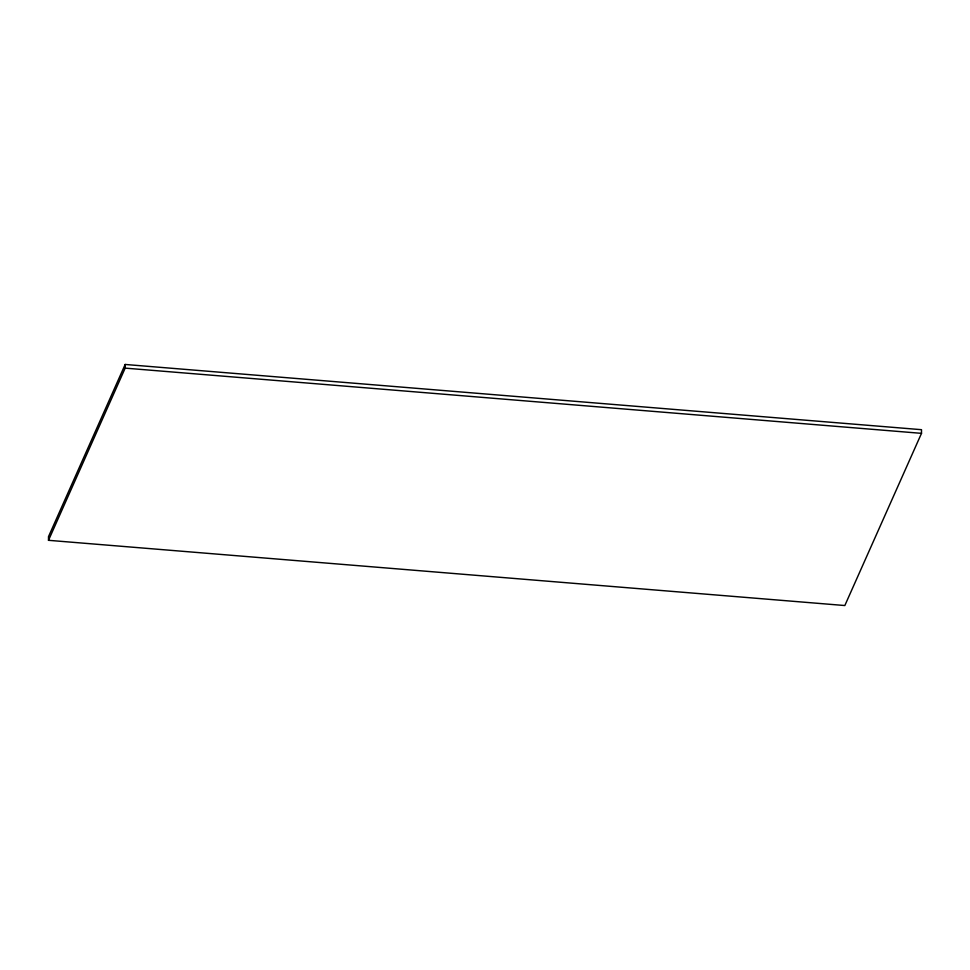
<?xml version="1.0" encoding="UTF-8"?>
<svg xmlns="http://www.w3.org/2000/svg" width="970" height="970" viewBox="0 0 970 970"><rect width="100%" height="100%" fill="white"/><g stroke="black" fill="none" stroke-linecap="round" stroke-linejoin="round"><path stroke-width="1.45" d="M125.166 364.465L48.5 536.653L48.5 540.314L844.834 605.535L921.5 433.347L921.5 429.686L125.166 364.465L125.166 368.127L48.5 540.314M125.166 368.127L921.5 433.347"/></g></svg>
